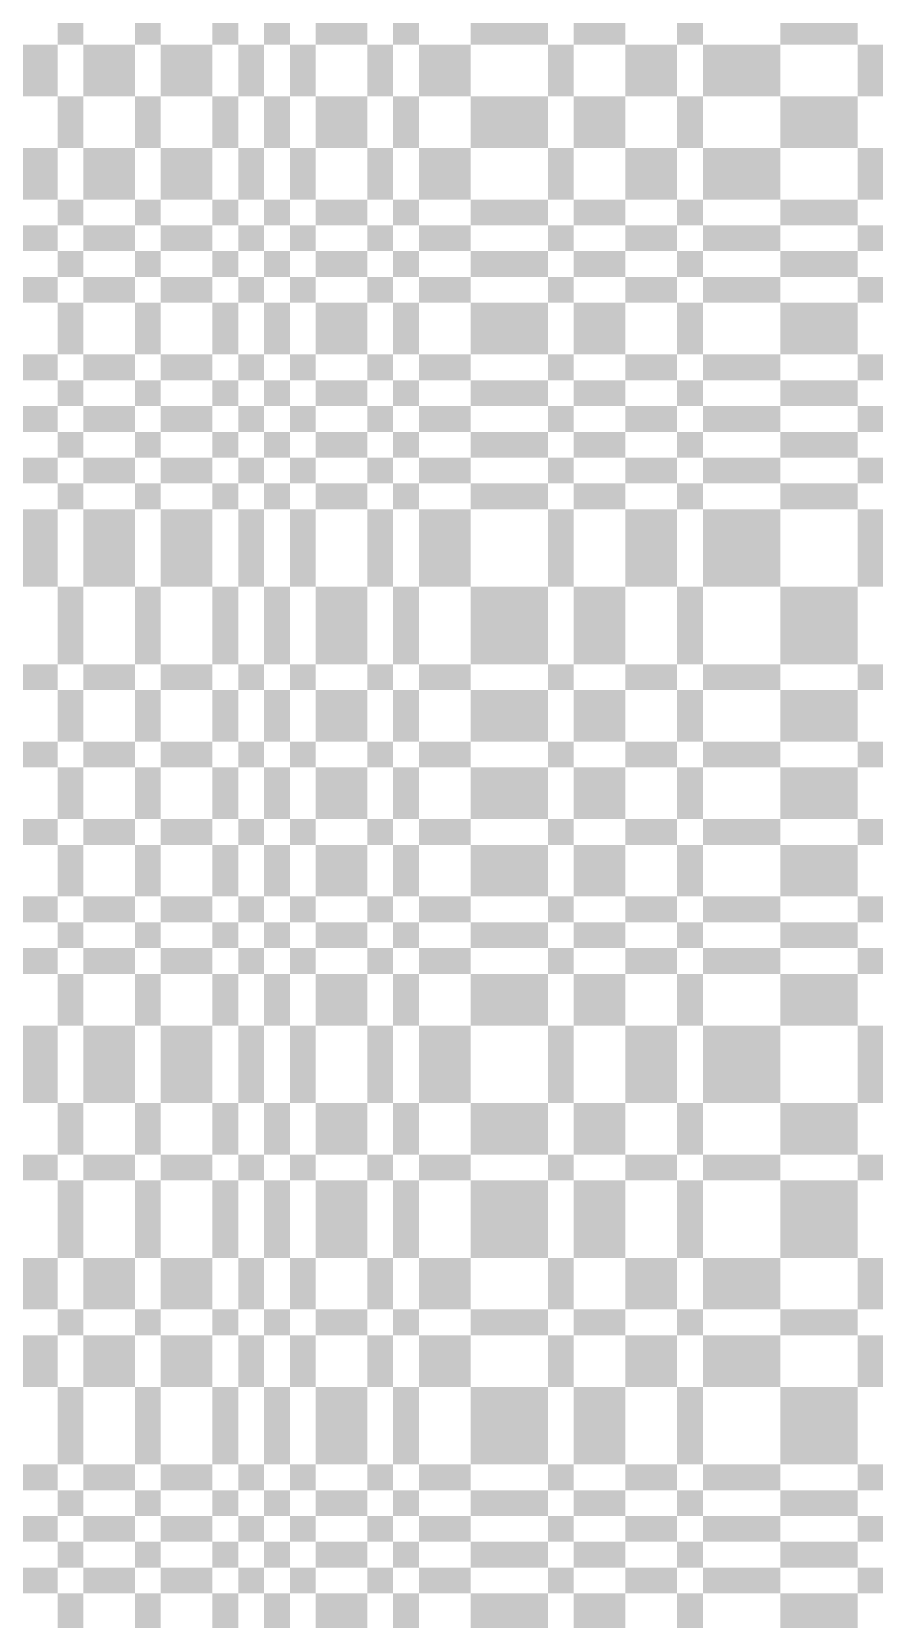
# Model space of a CAD drawing. Extents: x 0 to 10, y 0 to 10.
# Drawn here: x 6.22 to 6.873, y 3.78 to 5.01 of the extents above; entities that cross this region are included whole.
import ezdxf

# ---------------------------------------------------------------- set-up
doc = ezdxf.new("R2010")
doc.units = 0
doc.header["$MEASUREMENT"] = 0
doc.layers.add('CHROME', color=7, linetype='Continuous')

msp = doc.modelspace()

# ---------------------------------------------------------------- linework, layer by layer
at = {"layer": 'CHROME'}
for points in [[(6.24, 5), (6.26, 5), (6.24, 5.02), (6.26, 5.02)], [(6.3, 5), (6.32, 5), (6.3, 5.02), (6.32, 5.02)], [(6.36, 5), (6.38, 5), (6.36, 5.02), (6.38, 5.02)], [(6.4, 5), (6.42, 5), (6.4, 5.02), (6.42, 5.02)], [(6.44, 5), (6.48, 5), (6.44, 5.02), (6.48, 5.02)], [(6.5, 5), (6.52, 5), (6.5, 5.02), (6.52, 5.02)], [(6.56, 5), (6.62, 5), (6.56, 5.02), (6.62, 5.02)], [(6.64, 5), (6.68, 5), (6.64, 5.02), (6.68, 5.02)], [(6.72, 5), (6.74, 5), (6.72, 5.02), (6.74, 5.02)], [(6.8, 5), (6.86, 5), (6.8, 5.02), (6.86, 5.02)], [(6.2, 4.96), (6.24, 4.96), (6.2, 5), (6.24, 5)], [(6.26, 4.96), (6.3, 4.96), (6.26, 5), (6.3, 5)], [(6.32, 4.96), (6.36, 4.96), (6.32, 5), (6.36, 5)], [(6.38, 4.96), (6.4, 4.96), (6.38, 5), (6.4, 5)], [(6.42, 4.96), (6.44, 4.96), (6.42, 5), (6.44, 5)], [(6.48, 4.96), (6.5, 4.96), (6.48, 5), (6.5, 5)], [(6.52, 4.96), (6.56, 4.96), (6.52, 5), (6.56, 5)], [(6.62, 4.96), (6.64, 4.96), (6.62, 5), (6.64, 5)], [(6.68, 4.96), (6.72, 4.96), (6.68, 5), (6.72, 5)], [(6.74, 4.96), (6.8, 4.96), (6.74, 5), (6.8, 5)], [(6.86, 4.96), (6.92, 4.96), (6.86, 5), (6.92, 5)], [(6.24, 4.92), (6.26, 4.92), (6.24, 4.96), (6.26, 4.96)], [(6.3, 4.92), (6.32, 4.92), (6.3, 4.96), (6.32, 4.96)], [(6.36, 4.92), (6.38, 4.92), (6.36, 4.96), (6.38, 4.96)], [(6.4, 4.92), (6.42, 4.92), (6.4, 4.96), (6.42, 4.96)], [(6.44, 4.92), (6.48, 4.92), (6.44, 4.96), (6.48, 4.96)], [(6.5, 4.92), (6.52, 4.92), (6.5, 4.96), (6.52, 4.96)], [(6.56, 4.92), (6.62, 4.92), (6.56, 4.96), (6.62, 4.96)], [(6.64, 4.92), (6.68, 4.92), (6.64, 4.96), (6.68, 4.96)], [(6.72, 4.92), (6.74, 4.92), (6.72, 4.96), (6.74, 4.96)], [(6.8, 4.92), (6.86, 4.92), (6.8, 4.96), (6.86, 4.96)], [(6.2, 4.88), (6.24, 4.88), (6.2, 4.92), (6.24, 4.92)], [(6.26, 4.88), (6.3, 4.88), (6.26, 4.92), (6.3, 4.92)], [(6.32, 4.88), (6.36, 4.88), (6.32, 4.92), (6.36, 4.92)], [(6.38, 4.88), (6.4, 4.88), (6.38, 4.92), (6.4, 4.92)], [(6.42, 4.88), (6.44, 4.88), (6.42, 4.92), (6.44, 4.92)], [(6.48, 4.88), (6.5, 4.88), (6.48, 4.92), (6.5, 4.92)], [(6.52, 4.88), (6.56, 4.88), (6.52, 4.92), (6.56, 4.92)], [(6.62, 4.88), (6.64, 4.88), (6.62, 4.92), (6.64, 4.92)], [(6.68, 4.88), (6.72, 4.88), (6.68, 4.92), (6.72, 4.92)], [(6.74, 4.88), (6.8, 4.88), (6.74, 4.92), (6.8, 4.92)], [(6.86, 4.88), (6.92, 4.88), (6.86, 4.92), (6.92, 4.92)], [(6.24, 4.86), (6.26, 4.86), (6.24, 4.88), (6.26, 4.88)], [(6.3, 4.86), (6.32, 4.86), (6.3, 4.88), (6.32, 4.88)], [(6.36, 4.86), (6.38, 4.86), (6.36, 4.88), (6.38, 4.88)], [(6.4, 4.86), (6.42, 4.86), (6.4, 4.88), (6.42, 4.88)], [(6.44, 4.86), (6.48, 4.86), (6.44, 4.88), (6.48, 4.88)], [(6.5, 4.86), (6.52, 4.86), (6.5, 4.88), (6.52, 4.88)], [(6.56, 4.86), (6.62, 4.86), (6.56, 4.88), (6.62, 4.88)], [(6.64, 4.86), (6.68, 4.86), (6.64, 4.88), (6.68, 4.88)], [(6.72, 4.86), (6.74, 4.86), (6.72, 4.88), (6.74, 4.88)], [(6.8, 4.86), (6.86, 4.86), (6.8, 4.88), (6.86, 4.88)], [(6.2, 4.84), (6.24, 4.84), (6.2, 4.86), (6.24, 4.86)], [(6.26, 4.84), (6.3, 4.84), (6.26, 4.86), (6.3, 4.86)], [(6.32, 4.84), (6.36, 4.84), (6.32, 4.86), (6.36, 4.86)], [(6.38, 4.84), (6.4, 4.84), (6.38, 4.86), (6.4, 4.86)], [(6.42, 4.84), (6.44, 4.84), (6.42, 4.86), (6.44, 4.86)], [(6.48, 4.84), (6.5, 4.84), (6.48, 4.86), (6.5, 4.86)], [(6.52, 4.84), (6.56, 4.84), (6.52, 4.86), (6.56, 4.86)], [(6.62, 4.84), (6.64, 4.84), (6.62, 4.86), (6.64, 4.86)], [(6.68, 4.84), (6.72, 4.84), (6.68, 4.86), (6.72, 4.86)], [(6.74, 4.84), (6.8, 4.84), (6.74, 4.86), (6.8, 4.86)], [(6.86, 4.84), (6.92, 4.84), (6.86, 4.86), (6.92, 4.86)], [(6.24, 4.82), (6.26, 4.82), (6.24, 4.84), (6.26, 4.84)], [(6.3, 4.82), (6.32, 4.82), (6.3, 4.84), (6.32, 4.84)], [(6.36, 4.82), (6.38, 4.82), (6.36, 4.84), (6.38, 4.84)], [(6.4, 4.82), (6.42, 4.82), (6.4, 4.84), (6.42, 4.84)], [(6.44, 4.82), (6.48, 4.82), (6.44, 4.84), (6.48, 4.84)], [(6.5, 4.82), (6.52, 4.82), (6.5, 4.84), (6.52, 4.84)], [(6.56, 4.82), (6.62, 4.82), (6.56, 4.84), (6.62, 4.84)], [(6.64, 4.82), (6.68, 4.82), (6.64, 4.84), (6.68, 4.84)], [(6.72, 4.82), (6.74, 4.82), (6.72, 4.84), (6.74, 4.84)], [(6.8, 4.82), (6.86, 4.82), (6.8, 4.84), (6.86, 4.84)], [(6.2, 4.8), (6.24, 4.8), (6.2, 4.82), (6.24, 4.82)], [(6.26, 4.8), (6.3, 4.8), (6.26, 4.82), (6.3, 4.82)], [(6.32, 4.8), (6.36, 4.8), (6.32, 4.82), (6.36, 4.82)], [(6.38, 4.8), (6.4, 4.8), (6.38, 4.82), (6.4, 4.82)], [(6.42, 4.8), (6.44, 4.8), (6.42, 4.82), (6.44, 4.82)], [(6.48, 4.8), (6.5, 4.8), (6.48, 4.82), (6.5, 4.82)], [(6.52, 4.8), (6.56, 4.8), (6.52, 4.82), (6.56, 4.82)], [(6.62, 4.8), (6.64, 4.8), (6.62, 4.82), (6.64, 4.82)], [(6.68, 4.8), (6.72, 4.8), (6.68, 4.82), (6.72, 4.82)], [(6.74, 4.8), (6.8, 4.8), (6.74, 4.82), (6.8, 4.82)], [(6.86, 4.8), (6.92, 4.8), (6.86, 4.82), (6.92, 4.82)], [(6.24, 4.76), (6.26, 4.76), (6.24, 4.8), (6.26, 4.8)], [(6.3, 4.76), (6.32, 4.76), (6.3, 4.8), (6.32, 4.8)], [(6.36, 4.76), (6.38, 4.76), (6.36, 4.8), (6.38, 4.8)], [(6.4, 4.76), (6.42, 4.76), (6.4, 4.8), (6.42, 4.8)], [(6.44, 4.76), (6.48, 4.76), (6.44, 4.8), (6.48, 4.8)], [(6.5, 4.76), (6.52, 4.76), (6.5, 4.8), (6.52, 4.8)], [(6.56, 4.76), (6.62, 4.76), (6.56, 4.8), (6.62, 4.8)], [(6.64, 4.76), (6.68, 4.76), (6.64, 4.8), (6.68, 4.8)], [(6.72, 4.76), (6.74, 4.76), (6.72, 4.8), (6.74, 4.8)], [(6.8, 4.76), (6.86, 4.76), (6.8, 4.8), (6.86, 4.8)], [(6.2, 4.74), (6.24, 4.74), (6.2, 4.76), (6.24, 4.76)], [(6.26, 4.74), (6.3, 4.74), (6.26, 4.76), (6.3, 4.76)], [(6.32, 4.74), (6.36, 4.74), (6.32, 4.76), (6.36, 4.76)], [(6.38, 4.74), (6.4, 4.74), (6.38, 4.76), (6.4, 4.76)], [(6.42, 4.74), (6.44, 4.74), (6.42, 4.76), (6.44, 4.76)], [(6.48, 4.74), (6.5, 4.74), (6.48, 4.76), (6.5, 4.76)], [(6.52, 4.74), (6.56, 4.74), (6.52, 4.76), (6.56, 4.76)], [(6.62, 4.74), (6.64, 4.74), (6.62, 4.76), (6.64, 4.76)], [(6.68, 4.74), (6.72, 4.74), (6.68, 4.76), (6.72, 4.76)], [(6.74, 4.74), (6.8, 4.74), (6.74, 4.76), (6.8, 4.76)], [(6.86, 4.74), (6.92, 4.74), (6.86, 4.76), (6.92, 4.76)], [(6.24, 4.72), (6.26, 4.72), (6.24, 4.74), (6.26, 4.74)], [(6.3, 4.72), (6.32, 4.72), (6.3, 4.74), (6.32, 4.74)], [(6.36, 4.72), (6.38, 4.72), (6.36, 4.74), (6.38, 4.74)], [(6.4, 4.72), (6.42, 4.72), (6.4, 4.74), (6.42, 4.74)], [(6.44, 4.72), (6.48, 4.72), (6.44, 4.74), (6.48, 4.74)], [(6.5, 4.72), (6.52, 4.72), (6.5, 4.74), (6.52, 4.74)], [(6.56, 4.72), (6.62, 4.72), (6.56, 4.74), (6.62, 4.74)], [(6.64, 4.72), (6.68, 4.72), (6.64, 4.74), (6.68, 4.74)], [(6.72, 4.72), (6.74, 4.72), (6.72, 4.74), (6.74, 4.74)], [(6.8, 4.72), (6.86, 4.72), (6.8, 4.74), (6.86, 4.74)], [(6.2, 4.7), (6.24, 4.7), (6.2, 4.72), (6.24, 4.72)], [(6.26, 4.7), (6.3, 4.7), (6.26, 4.72), (6.3, 4.72)], [(6.32, 4.7), (6.36, 4.7), (6.32, 4.72), (6.36, 4.72)], [(6.38, 4.7), (6.4, 4.7), (6.38, 4.72), (6.4, 4.72)], [(6.42, 4.7), (6.44, 4.7), (6.42, 4.72), (6.44, 4.72)], [(6.48, 4.7), (6.5, 4.7), (6.48, 4.72), (6.5, 4.72)], [(6.52, 4.7), (6.56, 4.7), (6.52, 4.72), (6.56, 4.72)], [(6.62, 4.7), (6.64, 4.7), (6.62, 4.72), (6.64, 4.72)], [(6.68, 4.7), (6.72, 4.7), (6.68, 4.72), (6.72, 4.72)], [(6.74, 4.7), (6.8, 4.7), (6.74, 4.72), (6.8, 4.72)], [(6.86, 4.7), (6.92, 4.7), (6.86, 4.72), (6.92, 4.72)], [(6.24, 4.68), (6.26, 4.68), (6.24, 4.7), (6.26, 4.7)], [(6.3, 4.68), (6.32, 4.68), (6.3, 4.7), (6.32, 4.7)], [(6.36, 4.68), (6.38, 4.68), (6.36, 4.7), (6.38, 4.7)], [(6.4, 4.68), (6.42, 4.68), (6.4, 4.7), (6.42, 4.7)], [(6.44, 4.68), (6.48, 4.68), (6.44, 4.7), (6.48, 4.7)], [(6.5, 4.68), (6.52, 4.68), (6.5, 4.7), (6.52, 4.7)], [(6.56, 4.68), (6.62, 4.68), (6.56, 4.7), (6.62, 4.7)], [(6.64, 4.68), (6.68, 4.68), (6.64, 4.7), (6.68, 4.7)], [(6.72, 4.68), (6.74, 4.68), (6.72, 4.7), (6.74, 4.7)], [(6.8, 4.68), (6.86, 4.68), (6.8, 4.7), (6.86, 4.7)], [(6.2, 4.66), (6.24, 4.66), (6.2, 4.68), (6.24, 4.68)], [(6.26, 4.66), (6.3, 4.66), (6.26, 4.68), (6.3, 4.68)], [(6.32, 4.66), (6.36, 4.66), (6.32, 4.68), (6.36, 4.68)], [(6.38, 4.66), (6.4, 4.66), (6.38, 4.68), (6.4, 4.68)], [(6.42, 4.66), (6.44, 4.66), (6.42, 4.68), (6.44, 4.68)], [(6.48, 4.66), (6.5, 4.66), (6.48, 4.68), (6.5, 4.68)], [(6.52, 4.66), (6.56, 4.66), (6.52, 4.68), (6.56, 4.68)], [(6.62, 4.66), (6.64, 4.66), (6.62, 4.68), (6.64, 4.68)], [(6.68, 4.66), (6.72, 4.66), (6.68, 4.68), (6.72, 4.68)], [(6.74, 4.66), (6.8, 4.66), (6.74, 4.68), (6.8, 4.68)], [(6.86, 4.66), (6.92, 4.66), (6.86, 4.68), (6.92, 4.68)], [(6.24, 4.64), (6.26, 4.64), (6.24, 4.66), (6.26, 4.66)], [(6.3, 4.64), (6.32, 4.64), (6.3, 4.66), (6.32, 4.66)], [(6.36, 4.64), (6.38, 4.64), (6.36, 4.66), (6.38, 4.66)], [(6.4, 4.64), (6.42, 4.64), (6.4, 4.66), (6.42, 4.66)], [(6.44, 4.64), (6.48, 4.64), (6.44, 4.66), (6.48, 4.66)], [(6.5, 4.64), (6.52, 4.64), (6.5, 4.66), (6.52, 4.66)], [(6.56, 4.64), (6.62, 4.64), (6.56, 4.66), (6.62, 4.66)], [(6.64, 4.64), (6.68, 4.64), (6.64, 4.66), (6.68, 4.66)], [(6.72, 4.64), (6.74, 4.64), (6.72, 4.66), (6.74, 4.66)], [(6.8, 4.64), (6.86, 4.64), (6.8, 4.66), (6.86, 4.66)], [(6.2, 4.58), (6.24, 4.58), (6.2, 4.64), (6.24, 4.64)], [(6.26, 4.58), (6.3, 4.58), (6.26, 4.64), (6.3, 4.64)], [(6.32, 4.58), (6.36, 4.58), (6.32, 4.64), (6.36, 4.64)], [(6.38, 4.58), (6.4, 4.58), (6.38, 4.64), (6.4, 4.64)], [(6.42, 4.58), (6.44, 4.58), (6.42, 4.64), (6.44, 4.64)], [(6.48, 4.58), (6.5, 4.58), (6.48, 4.64), (6.5, 4.64)], [(6.52, 4.58), (6.56, 4.58), (6.52, 4.64), (6.56, 4.64)], [(6.62, 4.58), (6.64, 4.58), (6.62, 4.64), (6.64, 4.64)], [(6.68, 4.58), (6.72, 4.58), (6.68, 4.64), (6.72, 4.64)], [(6.74, 4.58), (6.8, 4.58), (6.74, 4.64), (6.8, 4.64)], [(6.86, 4.58), (6.92, 4.58), (6.86, 4.64), (6.92, 4.64)], [(6.24, 4.52), (6.26, 4.52), (6.24, 4.58), (6.26, 4.58)], [(6.3, 4.52), (6.32, 4.52), (6.3, 4.58), (6.32, 4.58)], [(6.36, 4.52), (6.38, 4.52), (6.36, 4.58), (6.38, 4.58)], [(6.4, 4.52), (6.42, 4.52), (6.4, 4.58), (6.42, 4.58)], [(6.44, 4.52), (6.48, 4.52), (6.44, 4.58), (6.48, 4.58)], [(6.5, 4.52), (6.52, 4.52), (6.5, 4.58), (6.52, 4.58)], [(6.56, 4.52), (6.62, 4.52), (6.56, 4.58), (6.62, 4.58)], [(6.64, 4.52), (6.68, 4.52), (6.64, 4.58), (6.68, 4.58)], [(6.72, 4.52), (6.74, 4.52), (6.72, 4.58), (6.74, 4.58)], [(6.8, 4.52), (6.86, 4.52), (6.8, 4.58), (6.86, 4.58)], [(6.2, 4.5), (6.24, 4.5), (6.2, 4.52), (6.24, 4.52)], [(6.26, 4.5), (6.3, 4.5), (6.26, 4.52), (6.3, 4.52)], [(6.32, 4.5), (6.36, 4.5), (6.32, 4.52), (6.36, 4.52)], [(6.38, 4.5), (6.4, 4.5), (6.38, 4.52), (6.4, 4.52)], [(6.42, 4.5), (6.44, 4.5), (6.42, 4.52), (6.44, 4.52)], [(6.48, 4.5), (6.5, 4.5), (6.48, 4.52), (6.5, 4.52)], [(6.52, 4.5), (6.56, 4.5), (6.52, 4.52), (6.56, 4.52)], [(6.62, 4.5), (6.64, 4.5), (6.62, 4.52), (6.64, 4.52)], [(6.68, 4.5), (6.72, 4.5), (6.68, 4.52), (6.72, 4.52)], [(6.74, 4.5), (6.8, 4.5), (6.74, 4.52), (6.8, 4.52)], [(6.86, 4.5), (6.92, 4.5), (6.86, 4.52), (6.92, 4.52)], [(6.24, 4.46), (6.26, 4.46), (6.24, 4.5), (6.26, 4.5)], [(6.3, 4.46), (6.32, 4.46), (6.3, 4.5), (6.32, 4.5)], [(6.36, 4.46), (6.38, 4.46), (6.36, 4.5), (6.38, 4.5)], [(6.4, 4.46), (6.42, 4.46), (6.4, 4.5), (6.42, 4.5)], [(6.44, 4.46), (6.48, 4.46), (6.44, 4.5), (6.48, 4.5)], [(6.5, 4.46), (6.52, 4.46), (6.5, 4.5), (6.52, 4.5)], [(6.56, 4.46), (6.62, 4.46), (6.56, 4.5), (6.62, 4.5)], [(6.64, 4.46), (6.68, 4.46), (6.64, 4.5), (6.68, 4.5)], [(6.72, 4.46), (6.74, 4.46), (6.72, 4.5), (6.74, 4.5)], [(6.8, 4.46), (6.86, 4.46), (6.8, 4.5), (6.86, 4.5)], [(6.2, 4.44), (6.24, 4.44), (6.2, 4.46), (6.24, 4.46)], [(6.26, 4.44), (6.3, 4.44), (6.26, 4.46), (6.3, 4.46)], [(6.32, 4.44), (6.36, 4.44), (6.32, 4.46), (6.36, 4.46)], [(6.38, 4.44), (6.4, 4.44), (6.38, 4.46), (6.4, 4.46)], [(6.42, 4.44), (6.44, 4.44), (6.42, 4.46), (6.44, 4.46)], [(6.48, 4.44), (6.5, 4.44), (6.48, 4.46), (6.5, 4.46)], [(6.52, 4.44), (6.56, 4.44), (6.52, 4.46), (6.56, 4.46)], [(6.62, 4.44), (6.64, 4.44), (6.62, 4.46), (6.64, 4.46)], [(6.68, 4.44), (6.72, 4.44), (6.68, 4.46), (6.72, 4.46)], [(6.74, 4.44), (6.8, 4.44), (6.74, 4.46), (6.8, 4.46)], [(6.86, 4.44), (6.92, 4.44), (6.86, 4.46), (6.92, 4.46)], [(6.24, 4.4), (6.26, 4.4), (6.24, 4.44), (6.26, 4.44)], [(6.3, 4.4), (6.32, 4.4), (6.3, 4.44), (6.32, 4.44)], [(6.36, 4.4), (6.38, 4.4), (6.36, 4.44), (6.38, 4.44)], [(6.4, 4.4), (6.42, 4.4), (6.4, 4.44), (6.42, 4.44)], [(6.44, 4.4), (6.48, 4.4), (6.44, 4.44), (6.48, 4.44)], [(6.5, 4.4), (6.52, 4.4), (6.5, 4.44), (6.52, 4.44)], [(6.56, 4.4), (6.62, 4.4), (6.56, 4.44), (6.62, 4.44)], [(6.64, 4.4), (6.68, 4.4), (6.64, 4.44), (6.68, 4.44)], [(6.72, 4.4), (6.74, 4.4), (6.72, 4.44), (6.74, 4.44)], [(6.8, 4.4), (6.86, 4.4), (6.8, 4.44), (6.86, 4.44)], [(6.2, 4.38), (6.24, 4.38), (6.2, 4.4), (6.24, 4.4)], [(6.26, 4.38), (6.3, 4.38), (6.26, 4.4), (6.3, 4.4)], [(6.32, 4.38), (6.36, 4.38), (6.32, 4.4), (6.36, 4.4)], [(6.38, 4.38), (6.4, 4.38), (6.38, 4.4), (6.4, 4.4)], [(6.42, 4.38), (6.44, 4.38), (6.42, 4.4), (6.44, 4.4)], [(6.48, 4.38), (6.5, 4.38), (6.48, 4.4), (6.5, 4.4)], [(6.52, 4.38), (6.56, 4.38), (6.52, 4.4), (6.56, 4.4)], [(6.62, 4.38), (6.64, 4.38), (6.62, 4.4), (6.64, 4.4)], [(6.68, 4.38), (6.72, 4.38), (6.68, 4.4), (6.72, 4.4)], [(6.74, 4.38), (6.8, 4.38), (6.74, 4.4), (6.8, 4.4)], [(6.86, 4.38), (6.92, 4.38), (6.86, 4.4), (6.92, 4.4)], [(6.24, 4.34), (6.26, 4.34), (6.24, 4.38), (6.26, 4.38)], [(6.3, 4.34), (6.32, 4.34), (6.3, 4.38), (6.32, 4.38)], [(6.36, 4.34), (6.38, 4.34), (6.36, 4.38), (6.38, 4.38)], [(6.4, 4.34), (6.42, 4.34), (6.4, 4.38), (6.42, 4.38)], [(6.44, 4.34), (6.48, 4.34), (6.44, 4.38), (6.48, 4.38)], [(6.5, 4.34), (6.52, 4.34), (6.5, 4.38), (6.52, 4.38)], [(6.56, 4.34), (6.62, 4.34), (6.56, 4.38), (6.62, 4.38)], [(6.64, 4.34), (6.68, 4.34), (6.64, 4.38), (6.68, 4.38)], [(6.72, 4.34), (6.74, 4.34), (6.72, 4.38), (6.74, 4.38)], [(6.8, 4.34), (6.86, 4.34), (6.8, 4.38), (6.86, 4.38)], [(6.2, 4.32), (6.24, 4.32), (6.2, 4.34), (6.24, 4.34)], [(6.26, 4.32), (6.3, 4.32), (6.26, 4.34), (6.3, 4.34)], [(6.32, 4.32), (6.36, 4.32), (6.32, 4.34), (6.36, 4.34)], [(6.38, 4.32), (6.4, 4.32), (6.38, 4.34), (6.4, 4.34)], [(6.42, 4.32), (6.44, 4.32), (6.42, 4.34), (6.44, 4.34)], [(6.48, 4.32), (6.5, 4.32), (6.48, 4.34), (6.5, 4.34)], [(6.52, 4.32), (6.56, 4.32), (6.52, 4.34), (6.56, 4.34)], [(6.62, 4.32), (6.64, 4.32), (6.62, 4.34), (6.64, 4.34)], [(6.68, 4.32), (6.72, 4.32), (6.68, 4.34), (6.72, 4.34)], [(6.74, 4.32), (6.8, 4.32), (6.74, 4.34), (6.8, 4.34)], [(6.86, 4.32), (6.92, 4.32), (6.86, 4.34), (6.92, 4.34)], [(6.24, 4.3), (6.26, 4.3), (6.24, 4.32), (6.26, 4.32)], [(6.3, 4.3), (6.32, 4.3), (6.3, 4.32), (6.32, 4.32)], [(6.36, 4.3), (6.38, 4.3), (6.36, 4.32), (6.38, 4.32)], [(6.4, 4.3), (6.42, 4.3), (6.4, 4.32), (6.42, 4.32)], [(6.44, 4.3), (6.48, 4.3), (6.44, 4.32), (6.48, 4.32)], [(6.5, 4.3), (6.52, 4.3), (6.5, 4.32), (6.52, 4.32)], [(6.56, 4.3), (6.62, 4.3), (6.56, 4.32), (6.62, 4.32)], [(6.64, 4.3), (6.68, 4.3), (6.64, 4.32), (6.68, 4.32)], [(6.72, 4.3), (6.74, 4.3), (6.72, 4.32), (6.74, 4.32)], [(6.8, 4.3), (6.86, 4.3), (6.8, 4.32), (6.86, 4.32)], [(6.2, 4.28), (6.24, 4.28), (6.2, 4.3), (6.24, 4.3)], [(6.26, 4.28), (6.3, 4.28), (6.26, 4.3), (6.3, 4.3)], [(6.32, 4.28), (6.36, 4.28), (6.32, 4.3), (6.36, 4.3)], [(6.38, 4.28), (6.4, 4.28), (6.38, 4.3), (6.4, 4.3)], [(6.42, 4.28), (6.44, 4.28), (6.42, 4.3), (6.44, 4.3)], [(6.48, 4.28), (6.5, 4.28), (6.48, 4.3), (6.5, 4.3)], [(6.52, 4.28), (6.56, 4.28), (6.52, 4.3), (6.56, 4.3)], [(6.62, 4.28), (6.64, 4.28), (6.62, 4.3), (6.64, 4.3)], [(6.68, 4.28), (6.72, 4.28), (6.68, 4.3), (6.72, 4.3)], [(6.74, 4.28), (6.8, 4.28), (6.74, 4.3), (6.8, 4.3)], [(6.86, 4.28), (6.92, 4.28), (6.86, 4.3), (6.92, 4.3)], [(6.24, 4.24), (6.26, 4.24), (6.24, 4.28), (6.26, 4.28)], [(6.3, 4.24), (6.32, 4.24), (6.3, 4.28), (6.32, 4.28)], [(6.36, 4.24), (6.38, 4.24), (6.36, 4.28), (6.38, 4.28)], [(6.4, 4.24), (6.42, 4.24), (6.4, 4.28), (6.42, 4.28)], [(6.44, 4.24), (6.48, 4.24), (6.44, 4.28), (6.48, 4.28)], [(6.5, 4.24), (6.52, 4.24), (6.5, 4.28), (6.52, 4.28)], [(6.56, 4.24), (6.62, 4.24), (6.56, 4.28), (6.62, 4.28)], [(6.64, 4.24), (6.68, 4.24), (6.64, 4.28), (6.68, 4.28)], [(6.72, 4.24), (6.74, 4.24), (6.72, 4.28), (6.74, 4.28)], [(6.8, 4.24), (6.86, 4.24), (6.8, 4.28), (6.86, 4.28)], [(6.2, 4.18), (6.24, 4.18), (6.2, 4.24), (6.24, 4.24)], [(6.26, 4.18), (6.3, 4.18), (6.26, 4.24), (6.3, 4.24)], [(6.32, 4.18), (6.36, 4.18), (6.32, 4.24), (6.36, 4.24)], [(6.38, 4.18), (6.4, 4.18), (6.38, 4.24), (6.4, 4.24)], [(6.42, 4.18), (6.44, 4.18), (6.42, 4.24), (6.44, 4.24)], [(6.48, 4.18), (6.5, 4.18), (6.48, 4.24), (6.5, 4.24)], [(6.52, 4.18), (6.56, 4.18), (6.52, 4.24), (6.56, 4.24)], [(6.62, 4.18), (6.64, 4.18), (6.62, 4.24), (6.64, 4.24)], [(6.68, 4.18), (6.72, 4.18), (6.68, 4.24), (6.72, 4.24)], [(6.74, 4.18), (6.8, 4.18), (6.74, 4.24), (6.8, 4.24)], [(6.86, 4.18), (6.92, 4.18), (6.86, 4.24), (6.92, 4.24)], [(6.24, 4.14), (6.26, 4.14), (6.24, 4.18), (6.26, 4.18)], [(6.3, 4.14), (6.32, 4.14), (6.3, 4.18), (6.32, 4.18)], [(6.36, 4.14), (6.38, 4.14), (6.36, 4.18), (6.38, 4.18)], [(6.4, 4.14), (6.42, 4.14), (6.4, 4.18), (6.42, 4.18)], [(6.44, 4.14), (6.48, 4.14), (6.44, 4.18), (6.48, 4.18)], [(6.5, 4.14), (6.52, 4.14), (6.5, 4.18), (6.52, 4.18)], [(6.56, 4.14), (6.62, 4.14), (6.56, 4.18), (6.62, 4.18)], [(6.64, 4.14), (6.68, 4.14), (6.64, 4.18), (6.68, 4.18)], [(6.72, 4.14), (6.74, 4.14), (6.72, 4.18), (6.74, 4.18)], [(6.8, 4.14), (6.86, 4.14), (6.8, 4.18), (6.86, 4.18)], [(6.2, 4.12), (6.24, 4.12), (6.2, 4.14), (6.24, 4.14)], [(6.26, 4.12), (6.3, 4.12), (6.26, 4.14), (6.3, 4.14)], [(6.32, 4.12), (6.36, 4.12), (6.32, 4.14), (6.36, 4.14)], [(6.38, 4.12), (6.4, 4.12), (6.38, 4.14), (6.4, 4.14)], [(6.42, 4.12), (6.44, 4.12), (6.42, 4.14), (6.44, 4.14)], [(6.48, 4.12), (6.5, 4.12), (6.48, 4.14), (6.5, 4.14)], [(6.52, 4.12), (6.56, 4.12), (6.52, 4.14), (6.56, 4.14)], [(6.62, 4.12), (6.64, 4.12), (6.62, 4.14), (6.64, 4.14)], [(6.68, 4.12), (6.72, 4.12), (6.68, 4.14), (6.72, 4.14)], [(6.74, 4.12), (6.8, 4.12), (6.74, 4.14), (6.8, 4.14)], [(6.86, 4.12), (6.92, 4.12), (6.86, 4.14), (6.92, 4.14)], [(6.24, 4.06), (6.26, 4.06), (6.24, 4.12), (6.26, 4.12)], [(6.3, 4.06), (6.32, 4.06), (6.3, 4.12), (6.32, 4.12)], [(6.36, 4.06), (6.38, 4.06), (6.36, 4.12), (6.38, 4.12)], [(6.4, 4.06), (6.42, 4.06), (6.4, 4.12), (6.42, 4.12)], [(6.44, 4.06), (6.48, 4.06), (6.44, 4.12), (6.48, 4.12)], [(6.5, 4.06), (6.52, 4.06), (6.5, 4.12), (6.52, 4.12)], [(6.56, 4.06), (6.62, 4.06), (6.56, 4.12), (6.62, 4.12)], [(6.64, 4.06), (6.68, 4.06), (6.64, 4.12), (6.68, 4.12)], [(6.72, 4.06), (6.74, 4.06), (6.72, 4.12), (6.74, 4.12)], [(6.8, 4.06), (6.86, 4.06), (6.8, 4.12), (6.86, 4.12)], [(6.2, 4.02), (6.24, 4.02), (6.2, 4.06), (6.24, 4.06)], [(6.26, 4.02), (6.3, 4.02), (6.26, 4.06), (6.3, 4.06)], [(6.32, 4.02), (6.36, 4.02), (6.32, 4.06), (6.36, 4.06)], [(6.38, 4.02), (6.4, 4.02), (6.38, 4.06), (6.4, 4.06)], [(6.42, 4.02), (6.44, 4.02), (6.42, 4.06), (6.44, 4.06)], [(6.48, 4.02), (6.5, 4.02), (6.48, 4.06), (6.5, 4.06)], [(6.52, 4.02), (6.56, 4.02), (6.52, 4.06), (6.56, 4.06)], [(6.62, 4.02), (6.64, 4.02), (6.62, 4.06), (6.64, 4.06)], [(6.68, 4.02), (6.72, 4.02), (6.68, 4.06), (6.72, 4.06)], [(6.74, 4.02), (6.8, 4.02), (6.74, 4.06), (6.8, 4.06)], [(6.86, 4.02), (6.92, 4.02), (6.86, 4.06), (6.92, 4.06)], [(6.24, 4), (6.26, 4), (6.24, 4.02), (6.26, 4.02)], [(6.3, 4), (6.32, 4), (6.3, 4.02), (6.32, 4.02)], [(6.36, 4), (6.38, 4), (6.36, 4.02), (6.38, 4.02)], [(6.4, 4), (6.42, 4), (6.4, 4.02), (6.42, 4.02)], [(6.44, 4), (6.48, 4), (6.44, 4.02), (6.48, 4.02)], [(6.5, 4), (6.52, 4), (6.5, 4.02), (6.52, 4.02)], [(6.56, 4), (6.62, 4), (6.56, 4.02), (6.62, 4.02)], [(6.64, 4), (6.68, 4), (6.64, 4.02), (6.68, 4.02)], [(6.72, 4), (6.74, 4), (6.72, 4.02), (6.74, 4.02)], [(6.8, 4), (6.86, 4), (6.8, 4.02), (6.86, 4.02)], [(6.2, 3.96), (6.24, 3.96), (6.2, 4), (6.24, 4)], [(6.26, 3.96), (6.3, 3.96), (6.26, 4), (6.3, 4)], [(6.32, 3.96), (6.36, 3.96), (6.32, 4), (6.36, 4)], [(6.38, 3.96), (6.4, 3.96), (6.38, 4), (6.4, 4)], [(6.42, 3.96), (6.44, 3.96), (6.42, 4), (6.44, 4)], [(6.48, 3.96), (6.5, 3.96), (6.48, 4), (6.5, 4)], [(6.52, 3.96), (6.56, 3.96), (6.52, 4), (6.56, 4)], [(6.62, 3.96), (6.64, 3.96), (6.62, 4), (6.64, 4)], [(6.68, 3.96), (6.72, 3.96), (6.68, 4), (6.72, 4)], [(6.74, 3.96), (6.8, 3.96), (6.74, 4), (6.8, 4)], [(6.86, 3.96), (6.92, 3.96), (6.86, 4), (6.92, 4)], [(6.24, 3.9), (6.26, 3.9), (6.24, 3.96), (6.26, 3.96)], [(6.3, 3.9), (6.32, 3.9), (6.3, 3.96), (6.32, 3.96)], [(6.36, 3.9), (6.38, 3.9), (6.36, 3.96), (6.38, 3.96)], [(6.4, 3.9), (6.42, 3.9), (6.4, 3.96), (6.42, 3.96)], [(6.44, 3.9), (6.48, 3.9), (6.44, 3.96), (6.48, 3.96)], [(6.5, 3.9), (6.52, 3.9), (6.5, 3.96), (6.52, 3.96)], [(6.56, 3.9), (6.62, 3.9), (6.56, 3.96), (6.62, 3.96)], [(6.64, 3.9), (6.68, 3.9), (6.64, 3.96), (6.68, 3.96)], [(6.72, 3.9), (6.74, 3.9), (6.72, 3.96), (6.74, 3.96)], [(6.8, 3.9), (6.86, 3.9), (6.8, 3.96), (6.86, 3.96)], [(6.2, 3.88), (6.24, 3.88), (6.2, 3.9), (6.24, 3.9)], [(6.26, 3.88), (6.3, 3.88), (6.26, 3.9), (6.3, 3.9)], [(6.32, 3.88), (6.36, 3.88), (6.32, 3.9), (6.36, 3.9)], [(6.38, 3.88), (6.4, 3.88), (6.38, 3.9), (6.4, 3.9)], [(6.42, 3.88), (6.44, 3.88), (6.42, 3.9), (6.44, 3.9)], [(6.48, 3.88), (6.5, 3.88), (6.48, 3.9), (6.5, 3.9)], [(6.52, 3.88), (6.56, 3.88), (6.52, 3.9), (6.56, 3.9)], [(6.62, 3.88), (6.64, 3.88), (6.62, 3.9), (6.64, 3.9)], [(6.68, 3.88), (6.72, 3.88), (6.68, 3.9), (6.72, 3.9)], [(6.74, 3.88), (6.8, 3.88), (6.74, 3.9), (6.8, 3.9)], [(6.86, 3.88), (6.92, 3.88), (6.86, 3.9), (6.92, 3.9)], [(6.24, 3.86), (6.26, 3.86), (6.24, 3.88), (6.26, 3.88)], [(6.3, 3.86), (6.32, 3.86), (6.3, 3.88), (6.32, 3.88)], [(6.36, 3.86), (6.38, 3.86), (6.36, 3.88), (6.38, 3.88)], [(6.4, 3.86), (6.42, 3.86), (6.4, 3.88), (6.42, 3.88)], [(6.44, 3.86), (6.48, 3.86), (6.44, 3.88), (6.48, 3.88)], [(6.5, 3.86), (6.52, 3.86), (6.5, 3.88), (6.52, 3.88)], [(6.56, 3.86), (6.62, 3.86), (6.56, 3.88), (6.62, 3.88)], [(6.64, 3.86), (6.68, 3.86), (6.64, 3.88), (6.68, 3.88)], [(6.72, 3.86), (6.74, 3.86), (6.72, 3.88), (6.74, 3.88)], [(6.8, 3.86), (6.86, 3.86), (6.8, 3.88), (6.86, 3.88)], [(6.2, 3.84), (6.24, 3.84), (6.2, 3.86), (6.24, 3.86)], [(6.26, 3.84), (6.3, 3.84), (6.26, 3.86), (6.3, 3.86)], [(6.32, 3.84), (6.36, 3.84), (6.32, 3.86), (6.36, 3.86)], [(6.38, 3.84), (6.4, 3.84), (6.38, 3.86), (6.4, 3.86)], [(6.42, 3.84), (6.44, 3.84), (6.42, 3.86), (6.44, 3.86)], [(6.48, 3.84), (6.5, 3.84), (6.48, 3.86), (6.5, 3.86)], [(6.52, 3.84), (6.56, 3.84), (6.52, 3.86), (6.56, 3.86)], [(6.62, 3.84), (6.64, 3.84), (6.62, 3.86), (6.64, 3.86)], [(6.68, 3.84), (6.72, 3.84), (6.68, 3.86), (6.72, 3.86)], [(6.74, 3.84), (6.8, 3.84), (6.74, 3.86), (6.8, 3.86)], [(6.86, 3.84), (6.92, 3.84), (6.86, 3.86), (6.92, 3.86)], [(6.24, 3.82), (6.26, 3.82), (6.24, 3.84), (6.26, 3.84)], [(6.3, 3.82), (6.32, 3.82), (6.3, 3.84), (6.32, 3.84)], [(6.36, 3.82), (6.38, 3.82), (6.36, 3.84), (6.38, 3.84)], [(6.4, 3.82), (6.42, 3.82), (6.4, 3.84), (6.42, 3.84)], [(6.44, 3.82), (6.48, 3.82), (6.44, 3.84), (6.48, 3.84)], [(6.5, 3.82), (6.52, 3.82), (6.5, 3.84), (6.52, 3.84)], [(6.56, 3.82), (6.62, 3.82), (6.56, 3.84), (6.62, 3.84)], [(6.64, 3.82), (6.68, 3.82), (6.64, 3.84), (6.68, 3.84)], [(6.72, 3.82), (6.74, 3.82), (6.72, 3.84), (6.74, 3.84)], [(6.8, 3.82), (6.86, 3.82), (6.8, 3.84), (6.86, 3.84)], [(6.2, 3.8), (6.24, 3.8), (6.2, 3.82), (6.24, 3.82)], [(6.26, 3.8), (6.3, 3.8), (6.26, 3.82), (6.3, 3.82)], [(6.32, 3.8), (6.36, 3.8), (6.32, 3.82), (6.36, 3.82)], [(6.38, 3.8), (6.4, 3.8), (6.38, 3.82), (6.4, 3.82)], [(6.42, 3.8), (6.44, 3.8), (6.42, 3.82), (6.44, 3.82)], [(6.48, 3.8), (6.5, 3.8), (6.48, 3.82), (6.5, 3.82)], [(6.52, 3.8), (6.56, 3.8), (6.52, 3.82), (6.56, 3.82)], [(6.62, 3.8), (6.64, 3.8), (6.62, 3.82), (6.64, 3.82)], [(6.68, 3.8), (6.72, 3.8), (6.68, 3.82), (6.72, 3.82)], [(6.74, 3.8), (6.8, 3.8), (6.74, 3.82), (6.8, 3.82)], [(6.86, 3.8), (6.92, 3.8), (6.86, 3.82), (6.92, 3.82)], [(6.24, 3.76), (6.26, 3.76), (6.24, 3.8), (6.26, 3.8)], [(6.3, 3.76), (6.32, 3.76), (6.3, 3.8), (6.32, 3.8)], [(6.36, 3.76), (6.38, 3.76), (6.36, 3.8), (6.38, 3.8)], [(6.4, 3.76), (6.42, 3.76), (6.4, 3.8), (6.42, 3.8)], [(6.44, 3.76), (6.48, 3.76), (6.44, 3.8), (6.48, 3.8)], [(6.5, 3.76), (6.52, 3.76), (6.5, 3.8), (6.52, 3.8)], [(6.56, 3.76), (6.62, 3.76), (6.56, 3.8), (6.62, 3.8)], [(6.64, 3.76), (6.68, 3.76), (6.64, 3.8), (6.68, 3.8)], [(6.72, 3.76), (6.74, 3.76), (6.72, 3.8), (6.74, 3.8)], [(6.8, 3.76), (6.86, 3.76), (6.8, 3.8), (6.86, 3.8)]]:
    msp.add_solid(points, dxfattribs=at)

doc.saveas('drawing.dxf')
